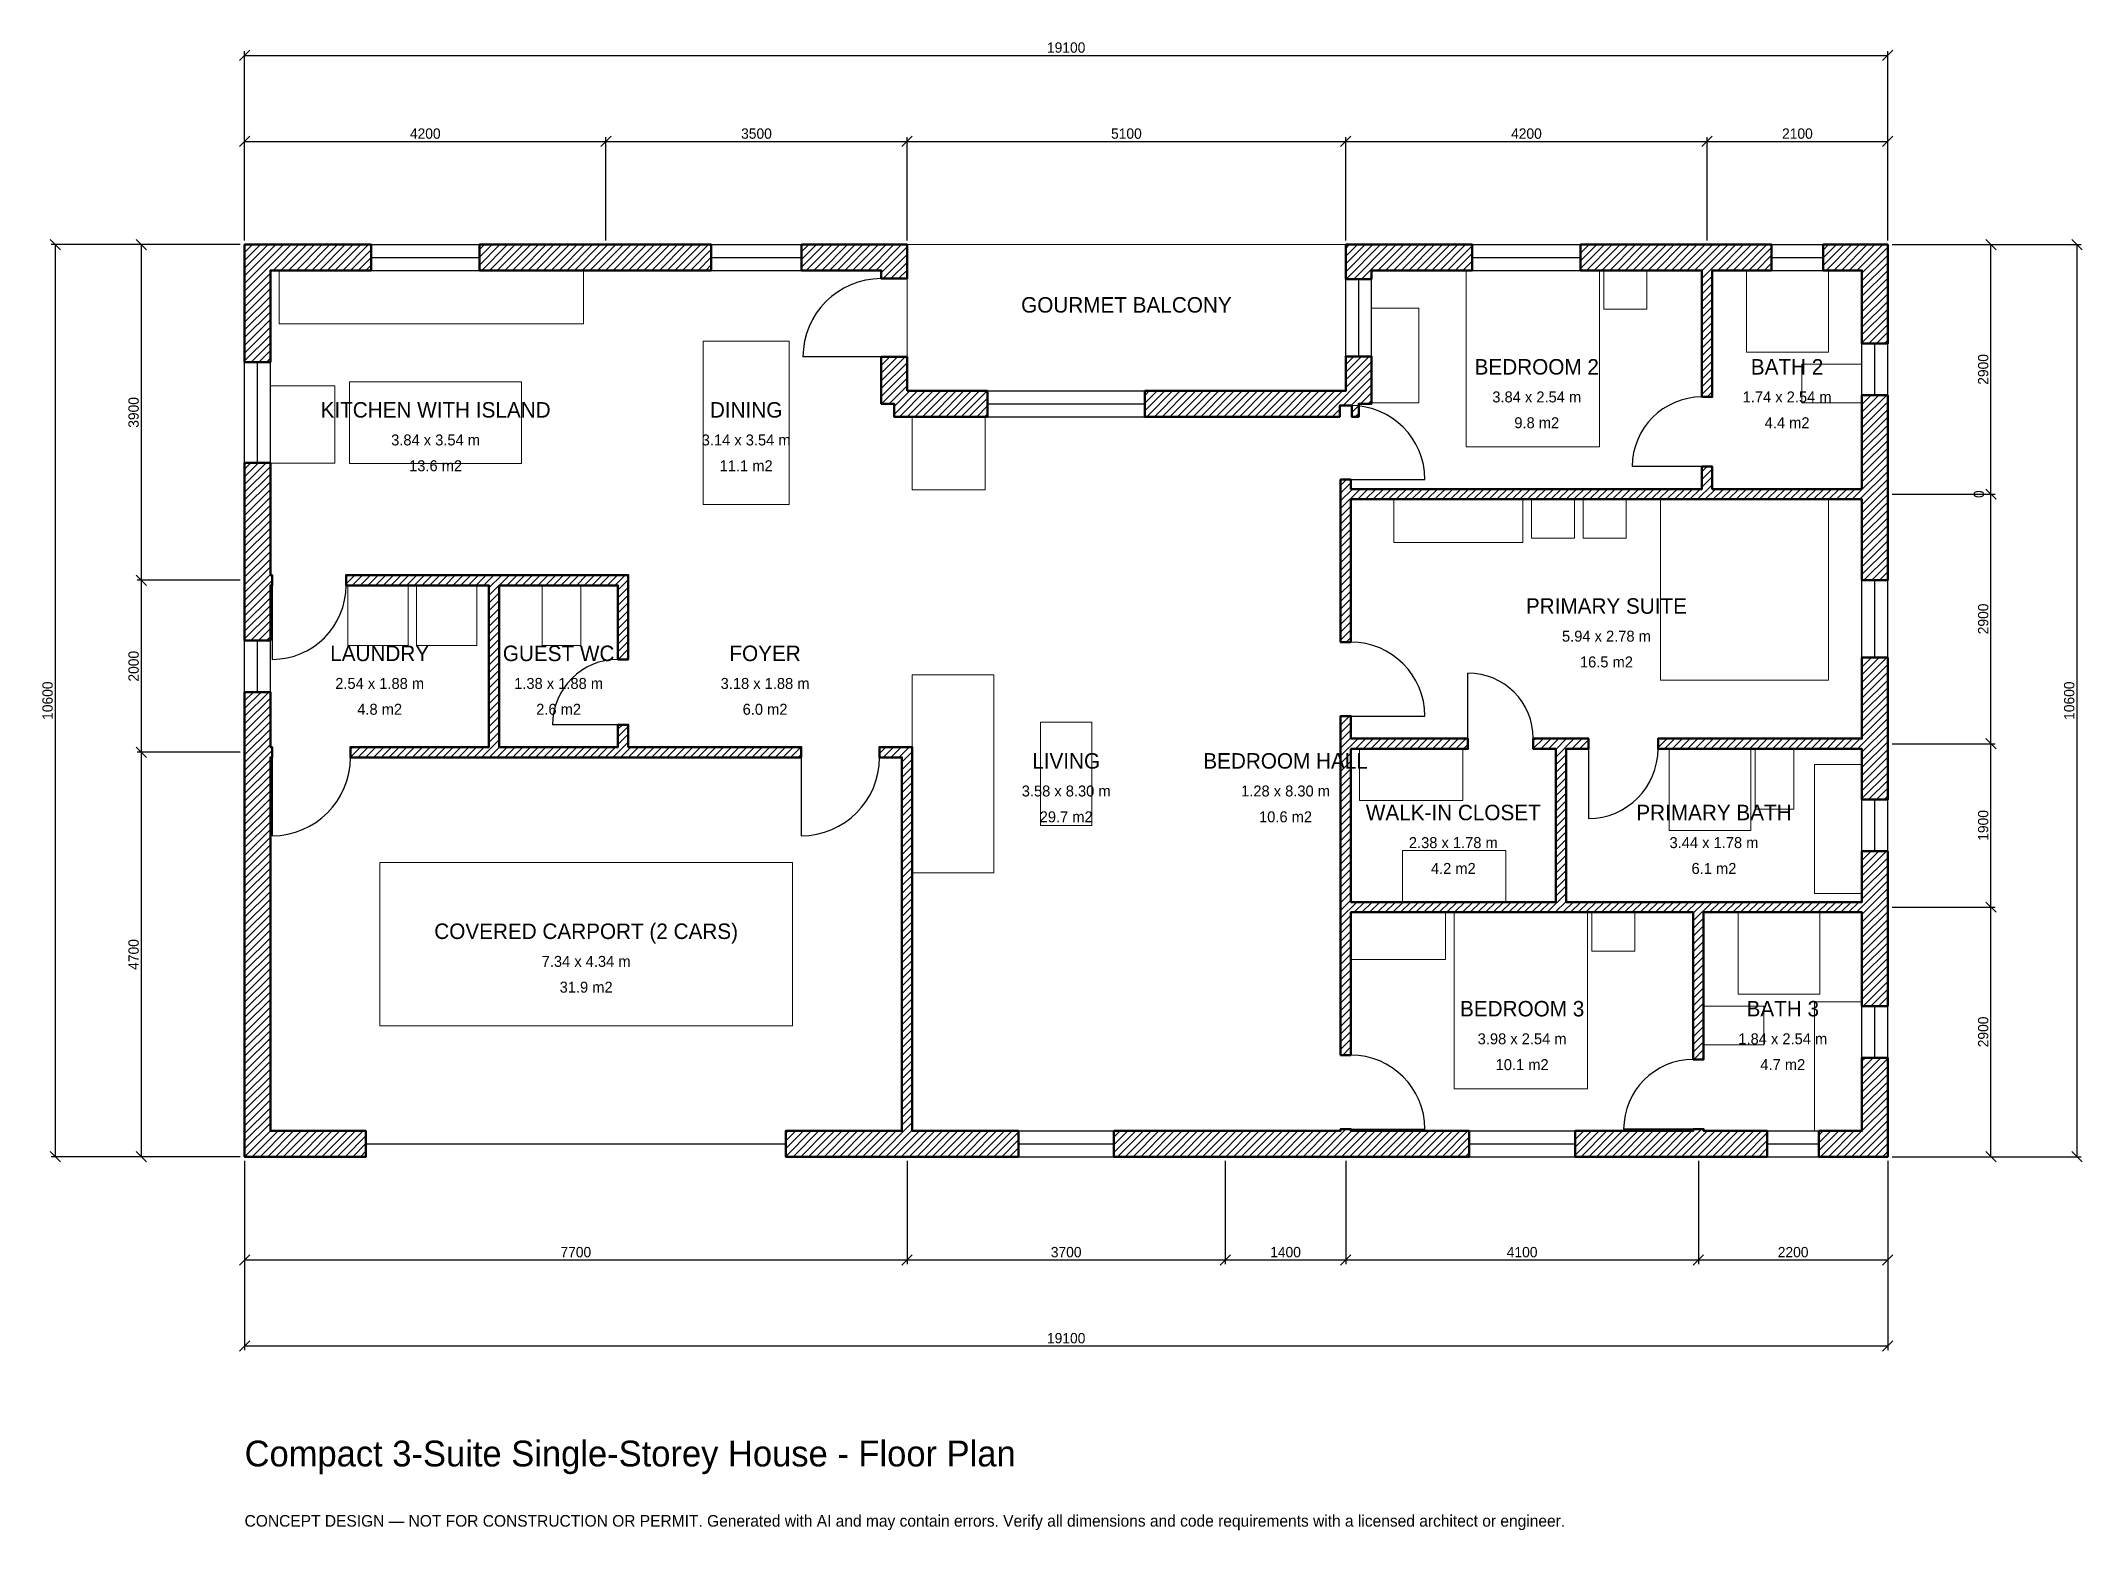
# Model space of a CAD drawing. Header units: millimetres. Extents: x -2369 to 21360, y -4341 to 12969.
import ezdxf
from ezdxf.enums import TextEntityAlignment as Align

# ---------------------------------------------------------------- set-up
doc = ezdxf.new("R2010")
doc.units = ezdxf.units.MM
doc.linetypes.add('DASHED', pattern=[1.524, 1.27, -0.254])
for name, color, linetype, lineweight in [('A-ANNO-DIMS', 1, 'Continuous', 13), ('A-ANNO-TEXT', 7, 'Continuous', 18), ('A-AREA-IDEN', 7, 'Continuous', 18), ('A-DOOR', 2, 'Continuous', 25), ('A-FLOR-FIXT', 9, 'Continuous', 13), ('A-FURN', 9, 'Continuous', 13), ('A-GLAZ', 4, 'Continuous', 25), ('A-SITE-PAVE', 8, 'Continuous', 13), ('A-WALL', 7, 'Continuous', 50), ('A-WALL-PATT', 8, 'Continuous', 13)]:
    doc.layers.add(name, color=color, linetype=linetype, lineweight=lineweight)
doc.dimstyles.new('PLAN', dxfattribs={"dimtxt": 120, "dimasz": 80, "dimexe": 50, "dimexo": 50, "dimgap": 30, "dimtad": 1, "dimdec": 0, "dimtsz": 60, "dimcen": 2.5, "dimclrd": 1, "dimclre": 1, "dimazin": 3, "dimtfac": 1, "dimtmove": 0, "dimatfit": 3})

msp = doc.modelspace()

# ---------------------------------------------------------------- hatches: boundary and pattern name
at = {"layer": 'A-WALL-PATT'}
h = msp.add_hatch(dxfattribs=at)
h.set_pattern_fill('ANSI31', color=8, scale=20)
h.paths.add_polyline_path([(-0.001, 0), (-0.001, 0), (-0.001, 300), (0, 300), (0, 4550), (0, 4640), (-0.001, 4640), (-0.001, 4760), (0, 4760), (0, 4850), (0, 5400), (300, 5400), (300, 4850), (300, 4760), (320, 4760), (320, 4640), (300, 4640), (300, 4550), (300, 300), (1410, 300), (1410, 0), (300, 0), (300, -0.001), (0, -0.001), (0, -0.001), (0, 0), (-0.001, 0)])
h.paths.add_polyline_path([(0, 6550), (0, 6640), (-0.001, 6640), (-0.001, 6760), (0, 6760), (0, 6850), (0, 8065), (300, 8065), (300, 6850), (300, 6760), (320, 6760), (320, 6640), (300, 6640), (300, 6550), (300, 6000), (0, 6000), (0, 6550)])
h.paths.add_polyline_path([(0, 10300), (-0.001, 10300), (-0.001, 10600), (0, 10600), (0, 10600.001), (0, 10600.001), (300, 10600.001), (300, 10600), (1470, 10600), (1470, 10300), (300, 10300), (300, 9235), (0, 9235), (0, 10300)])
h.paths.add_polyline_path([(4050, 10600), (4350, 10600), (5425, 10600), (5425, 10300), (4350, 10300), (4050, 10300), (2730, 10300), (2730, 10600), (4050, 10600)])
h.paths.add_polyline_path([(7400, 10600), (7400, 10600.001), (7700, 10600.001), (7700, 10600), (7700.001, 10600), (7700.001, 10300), (7700, 10300), (7700, 10205), (7400, 10205), (7400, 10300), (6475, 10300), (6475, 10600), (7400, 10600)])
h.paths.add_polyline_path([(7700, 8900), (8635, 8900), (8635, 8600), (7550, 8600), (7550, 8750), (7400, 8750), (7400, 9295), (7700, 9295), (7700, 8900)])
h.paths.add_polyline_path([(11250, 8900), (11550, 8900), (12740, 8900), (12740, 8900.001), (12799.999, 8900.001), (12799.999, 8960), (12800, 8960), (12800, 9300), (13100, 9300), (13100, 8750), (12950, 8750), (12950, 8600), (12870, 8600), (12870, 8730), (12730, 8730), (12730, 8600), (11550, 8600), (11250, 8600), (10465, 8600), (10465, 8900), (11250, 8900)])
h.paths.add_polyline_path([(12800, 10300), (12799.999, 10300), (12799.999, 10600), (12800, 10600), (12800, 10600.001), (13100, 10600.001), (13100, 10600), (14270, 10600), (14270, 10300), (13100, 10300), (13100, 10200), (12800, 10200), (12800, 10300)])
h.paths.add_polyline_path([(16850, 10600), (16940, 10600), (16940, 10600.001), (17060, 10600.001), (17060, 10600), (17150, 10600), (17750, 10600), (17750, 10300), (17150, 10300), (17060, 10300), (17060, 8830), (16940, 8830), (16940, 10300), (16850, 10300), (15530, 10300), (15530, 10600), (16850, 10600)])
h.paths.add_polyline_path([(18800, 10600), (18800, 10600.001), (19100, 10600.001), (19100, 10600), (19100.001, 10600), (19100.001, 10300), (19100, 10300), (19100, 9450), (18800, 9450), (18800, 10300), (18350, 10300), (18350, 10600), (18800, 10600)])
h.paths.add_polyline_path([(19100, 7850), (19100, 7760), (19100.001, 7760), (19100.001, 7640), (19100, 7640), (19100, 7550), (19100, 6700), (18800, 6700), (18800, 7550), (18800, 7640), (17060, 7640), (16940, 7640), (12860, 7640), (12860, 5980), (12740, 5980), (12740, 7640), (12740, 7640), (12740, 7760), (12740, 7870), (12860, 7870), (12860, 7760), (16940, 7760), (16940, 8020), (17060, 8020), (17060, 7760), (18800, 7760), (18800, 7850), (18800, 8850), (19100, 8850), (19100, 7850)])
h.paths.add_polyline_path([(19100, 4950), (19100, 4860), (19100.001, 4860), (19100.001, 4740), (19100, 4740), (19100, 4650), (19100, 4150), (18800, 4150), (18800, 4650), (18800, 4740), (16430, 4740), (16430, 4860), (18800, 4860), (18800, 4950), (18800, 5800), (19100, 5800), (19100, 4950)])
h.paths.add_polyline_path([(19100, 2960), (19100.001, 2960), (19100.001, 2840), (19100, 2840), (19100, 2750), (19100, 2750), (19100, 1750), (18800, 1750), (18800, 2840), (16960, 2840), (16960, 1130), (16840, 1130), (16840, 2840), (15360, 2840), (15240, 2840), (12860, 2840), (12860, 1180), (12740, 1180), (12740, 2840), (12740, 2960), (12740, 4740), (12740, 4860), (12740, 5120), (12860, 5120), (12860, 4860), (14220, 4860), (14220, 4740), (12860, 4740), (12860, 2960), (15240, 2960), (15240, 4740), (14980, 4740), (14980, 4860), (15240, 4860), (15360, 4860), (15620, 4860), (15620, 4740), (15360, 4740), (15360, 2960), (16840, 2960), (16960, 2960), (18800, 2960), (18800, 3050), (18800, 3050), (18800, 3550), (19100, 3550), (19100, 2960)])
h.paths.add_polyline_path([(19100, 300), (19100.001, 300), (19100.001, 0), (19100, 0), (19100, -0.001), (18800, -0.001), (18800, 0), (18300, 0), (18300, 300), (18800, 300), (18800, 1150), (19100, 1150), (19100, 300)])
h.paths.add_polyline_path([(17050, 0), (16960, 0), (16960, -0.001), (16840, -0.001), (16840, 0), (16750, 0), (15465, 0), (15465, 300), (16750, 300), (16840, 300), (16840, 320), (16960, 320), (16960, 300), (17050, 300), (17700, 300), (17700, 0), (17050, 0)])
h.paths.add_polyline_path([(12950, 0), (12860, 0), (12860, -0.001), (12740, -0.001), (12740, 0), (12650, 0), (11550, 0), (11250, 0), (10105, 0), (10105, 300), (11250, 300), (11550, 300), (12650, 300), (12740, 300), (12740, 320), (12860, 320), (12860, 300), (12950, 300), (14235, 300), (14235, 0), (12950, 0)])
h.paths.add_polyline_path([(7850, 0), (7760, 0), (7760, -0.001), (7640, -0.001), (7640, 0), (7550, 0), (6290, 0), (6290, 300), (7550, 300), (7640, 300), (7640, 4640), (7380, 4640), (7380, 4760), (7640, 4760), (7760, 4760), (7760, 4640), (7760, 300), (7850, 300), (8995, 300), (8995, 0), (7850, 0)])
h.paths.add_polyline_path([(2840, 6760), (2960, 6760), (4140, 6760), (4260, 6760), (4340, 6760), (4460, 6760), (4460, 6640), (4460, 5780), (4340, 5780), (4340, 6640), (4260, 6640), (4140, 6640), (2960, 6640), (2960, 4760), (4340, 4760), (4340, 5020), (4460, 5020), (4460, 4760), (6470, 4760), (6470, 4640), (4460, 4640), (4340, 4640), (2960, 4640), (2840, 4640), (1230, 4640), (1230, 4760), (2840, 4760), (2840, 6640), (1180, 6640), (1180, 6760), (2840, 6760)])

# ---------------------------------------------------------------- linework, layer by layer
at = {"layer": 'A-DOOR'}
for p, q in [((7400, 9295), (6490, 9295)), ((12860, 7870), (13720, 7870)), ((16940, 8020), (16130, 8020)), ((320, 6640), (320, 5780)), ((14220, 4860), (14220, 5620)), ((4340, 5020), (3580, 5020)), ((12860, 5120), (13720, 5120)), ((320, 4640), (320, 3730)), ((6470, 4640), (6470, 3730)), ((15620, 4740), (15620, 3930)), ((12860, 320), (13720, 320)), ((16840, 320), (16030, 320))]:
    msp.add_line(p, q, dxfattribs=at)
at = {"layer": 'A-DOOR', "linetype": 'DASHED'}
msp.add_line((1410, 150), (6290, 150), dxfattribs=at)
at = {"layer": 'A-DOOR'}
for centre, radius, start, end in [((7400, 9295), 910, 90, 180), ((16940, 8020), 810, 90, 180), ((12860, 7870), 860, 0, 90), ((320, 6640), 860, 270, 360), ((12860, 5120), 860, 0, 90), ((4340, 5020), 760, 90, 180), ((14220, 4860), 760, 0, 90), ((320, 4640), 910, 270, 360), ((6470, 4640), 910, 270, 360), ((15620, 4740), 810, 270, 360), ((12860, 320), 860, 0, 90), ((16840, 320), 810, 90, 180)]:
    msp.add_arc(centre, radius, start, end, dxfattribs=at)
at = {"layer": 'A-FLOR-FIXT'}
for points in [[(400, 9680), (3940, 9680), (3940, 10300), (400, 10300)], [(17460, 9350), (18410, 9350), (18410, 10300), (17460, 10300)], [(18100, 8760), (18800, 8760), (18800, 9210), (18100, 9210)], [(1220, 8055), (3220, 8055), (3220, 9005), (1220, 9005)], [(3460, 5940), (3910, 5940), (3910, 6640), (3460, 6640)], [(16560, 3790), (17510, 3790), (17510, 4740), (16560, 4740)], [(17560, 4040), (18010, 4040), (18010, 4740), (17560, 4740)], [(18250, 3060), (18800, 3060), (18800, 4560), (18250, 4560)], [(17360, 1890), (18310, 1890), (18310, 2840), (17360, 2840)], [(16960, 1300), (17660, 1300), (17660, 1750), (16960, 1750)], [(18250, 300), (18800, 300), (18800, 1800), (18250, 1800)]]:
    msp.add_lwpolyline(points, close=True, dxfattribs=at)
at = {"layer": 'A-FURN'}
for points in [[(14200, 8250), (15750, 8250), (15750, 10300), (14200, 10300)], [(15800, 9850), (16300, 9850), (16300, 10300), (15800, 10300)], [(13100, 8760), (13650, 8760), (13650, 9860), (13100, 9860)], [(5330, 7580), (6330, 7580), (6330, 9480), (5330, 9480)], [(300, 8060), (1050, 8060), (1050, 8960), (300, 8960)], [(7760, 7750), (8610, 7750), (8610, 8600), (7760, 8600)], [(13360, 7140), (14860, 7140), (14860, 7640), (13360, 7640)], [(14960, 7190), (15460, 7190), (15460, 7640), (14960, 7640)], [(15560, 7190), (16060, 7190), (16060, 7640), (15560, 7640)], [(16460, 5540), (18410, 5540), (18410, 7640), (16460, 7640)], [(1200, 5940), (1900, 5940), (1900, 6640), (1200, 6640)], [(2000, 5940), (2700, 5940), (2700, 6640), (2000, 6640)], [(7760, 3300), (8710, 3300), (8710, 5600), (7760, 5600)], [(9250, 3850), (9850, 3850), (9850, 5050), (9250, 5050)], [(12960, 4140), (14160, 4140), (14160, 4740), (12960, 4740)], [(13460, 2960), (14660, 2960), (14660, 3560), (13460, 3560)], [(1570, 1520), (6370, 1520), (6370, 3420), (1570, 3420)], [(12860, 2290), (13960, 2290), (13960, 2840), (12860, 2840)], [(14060, 790), (15610, 790), (15610, 2840), (14060, 2840)], [(15660, 2390), (16160, 2390), (16160, 2840), (15660, 2840)]]:
    msp.add_lwpolyline(points, close=True, dxfattribs=at)
at = {"layer": 'A-GLAZ'}
for p, q in [((1470, 10600), (2730, 10600)), ((1470, 10450), (2730, 10450)), ((5425, 10600), (6475, 10600)), ((5425, 10450), (6475, 10450)), ((14270, 10600), (15530, 10600)), ((14270, 10450), (15530, 10450)), ((17750, 10600), (18350, 10600)), ((17750, 10450), (18350, 10450)), ((1470, 10300), (2730, 10300)), ((5425, 10300), (6475, 10300)), ((14270, 10300), (15530, 10300)), ((17750, 10300), (18350, 10300)), ((12800, 9300), (12800, 10200)), ((12950, 9300), (12950, 10200)), ((13100, 9300), (13100, 10200)), ((18800, 8850), (18800, 9450)), ((18950, 8850), (18950, 9450)), ((19100, 8850), (19100, 9450)), ((0, 8065), (0, 9235)), ((150, 8065), (150, 9235)), ((300, 8065), (300, 9235)), ((8635, 8900), (10465, 8900)), ((8635, 8750), (10465, 8750)), ((8635, 8600), (10465, 8600)), ((18800, 5800), (18800, 6700)), ((18950, 5800), (18950, 6700)), ((19100, 5800), (19100, 6700)), ((0, 5400), (0, 6000)), ((150, 5400), (150, 6000)), ((300, 5400), (300, 6000)), ((18800, 3550), (18800, 4150)), ((18950, 3550), (18950, 4150)), ((19100, 3550), (19100, 4150)), ((18800, 1150), (18800, 1750)), ((18950, 1150), (18950, 1750)), ((19100, 1150), (19100, 1750)), ((8995, 300), (10105, 300)), ((14235, 300), (15465, 300)), ((17700, 300), (18300, 300)), ((8995, 150), (10105, 150)), ((8995, 0), (10105, 0)), ((14235, 150), (15465, 150)), ((14235, 0), (15465, 0)), ((17700, 150), (18300, 150)), ((17700, 0), (18300, 0))]:
    msp.add_line(p, q, dxfattribs=at)
at = {"layer": 'A-SITE-PAVE', "linetype": 'DASHED'}
msp.add_lwpolyline([(7700, 8900), (12800, 8900), (12800, 10600), (7700, 10600)], close=True, dxfattribs=at)
at = {"layer": 'A-WALL'}
for points in [[(0, 10300), (-0.001, 10300), (-0.001, 10600), (0, 10600), (0, 10600.001), (0, 10600.001), (300, 10600.001), (300, 10600), (1470, 10600), (1470, 10300), (300, 10300), (300, 9235), (0, 9235), (0, 10300)], [(4050, 10600), (4350, 10600), (5425, 10600), (5425, 10300), (4350, 10300), (4050, 10300), (2730, 10300), (2730, 10600), (4050, 10600)], [(7400, 10600), (7400, 10600.001), (7700, 10600.001), (7700, 10600), (7700.001, 10600), (7700.001, 10300), (7700, 10300), (7700, 10205), (7400, 10205), (7400, 10300), (6475, 10300), (6475, 10600), (7400, 10600)], [(12800, 10300), (12799.999, 10300), (12799.999, 10600), (12800, 10600), (12800, 10600.001), (13100, 10600.001), (13100, 10600), (14270, 10600), (14270, 10300), (13100, 10300), (13100, 10200), (12800, 10200), (12800, 10300)], [(16850, 10600), (16940, 10600), (16940, 10600.001), (17060, 10600.001), (17060, 10600), (17150, 10600), (17750, 10600), (17750, 10300), (17150, 10300), (17060, 10300), (17060, 8830), (16940, 8830), (16940, 10300), (16850, 10300), (15530, 10300), (15530, 10600), (16850, 10600)], [(18800, 10600), (18800, 10600.001), (19100, 10600.001), (19100, 10600), (19100.001, 10600), (19100.001, 10300), (19100, 10300), (19100, 9450), (18800, 9450), (18800, 10300), (18350, 10300), (18350, 10600), (18800, 10600)], [(7700, 8900), (8635, 8900), (8635, 8600), (7550, 8600), (7550, 8750), (7400, 8750), (7400, 9295), (7700, 9295), (7700, 8900)], [(11250, 8900), (11550, 8900), (12740, 8900), (12740, 8900.001), (12799.999, 8900.001), (12799.999, 8960), (12800, 8960), (12800, 9300), (13100, 9300), (13100, 8750), (12950, 8750), (12950, 8600), (12870, 8600), (12870, 8730), (12730, 8730), (12730, 8600), (11550, 8600), (11250, 8600), (10465, 8600), (10465, 8900), (11250, 8900)], [(19100, 7850), (19100, 7760), (19100.001, 7760), (19100.001, 7640), (19100, 7640), (19100, 7550), (19100, 6700), (18800, 6700), (18800, 7550), (18800, 7640), (17060, 7640), (16940, 7640), (12860, 7640), (12860, 5980), (12740, 5980), (12740, 7640), (12740, 7640), (12740, 7760), (12740, 7870), (12860, 7870), (12860, 7760), (16940, 7760), (16940, 8020), (17060, 8020), (17060, 7760), (18800, 7760), (18800, 7850), (18800, 8850), (19100, 8850), (19100, 7850)], [(0, 6550), (0, 6640), (-0.001, 6640), (-0.001, 6760), (0, 6760), (0, 6850), (0, 8065), (300, 8065), (300, 6850), (300, 6760), (320, 6760), (320, 6640), (300, 6640), (300, 6550), (300, 6000), (0, 6000), (0, 6550)], [(2840, 6760), (2960, 6760), (4140, 6760), (4260, 6760), (4340, 6760), (4460, 6760), (4460, 6640), (4460, 5780), (4340, 5780), (4340, 6640), (4260, 6640), (4140, 6640), (2960, 6640), (2960, 4760), (4340, 4760), (4340, 5020), (4460, 5020), (4460, 4760), (6470, 4760), (6470, 4640), (4460, 4640), (4340, 4640), (2960, 4640), (2840, 4640), (1230, 4640), (1230, 4760), (2840, 4760), (2840, 6640), (1180, 6640), (1180, 6760), (2840, 6760)], [(19100, 4950), (19100, 4860), (19100.001, 4860), (19100.001, 4740), (19100, 4740), (19100, 4650), (19100, 4150), (18800, 4150), (18800, 4650), (18800, 4740), (16430, 4740), (16430, 4860), (18800, 4860), (18800, 4950), (18800, 5800), (19100, 5800), (19100, 4950)], [(-0.001, 0), (-0.001, 0), (-0.001, 300), (0, 300), (0, 4550), (0, 4640), (-0.001, 4640), (-0.001, 4760), (0, 4760), (0, 4850), (0, 5400), (300, 5400), (300, 4850), (300, 4760), (320, 4760), (320, 4640), (300, 4640), (300, 4550), (300, 300), (1410, 300), (1410, 0), (300, 0), (300, -0.001), (0, -0.001), (0, -0.001), (0, 0), (-0.001, 0)], [(19100, 2960), (19100.001, 2960), (19100.001, 2840), (19100, 2840), (19100, 2750), (19100, 2750), (19100, 1750), (18800, 1750), (18800, 2840), (16960, 2840), (16960, 1130), (16840, 1130), (16840, 2840), (15360, 2840), (15240, 2840), (12860, 2840), (12860, 1180), (12740, 1180), (12740, 2840), (12740, 2960), (12740, 4740), (12740, 4860), (12740, 5120), (12860, 5120), (12860, 4860), (14220, 4860), (14220, 4740), (12860, 4740), (12860, 2960), (15240, 2960), (15240, 4740), (14980, 4740), (14980, 4860), (15240, 4860), (15360, 4860), (15620, 4860), (15620, 4740), (15360, 4740), (15360, 2960), (16840, 2960), (16960, 2960), (18800, 2960), (18800, 3050), (18800, 3050), (18800, 3550), (19100, 3550), (19100, 2960)], [(7850, 0), (7760, 0), (7760, -0.001), (7640, -0.001), (7640, 0), (7550, 0), (6290, 0), (6290, 300), (7550, 300), (7640, 300), (7640, 4640), (7380, 4640), (7380, 4760), (7640, 4760), (7760, 4760), (7760, 4640), (7760, 300), (7850, 300), (8995, 300), (8995, 0), (7850, 0)], [(19100, 300), (19100.001, 300), (19100.001, 0), (19100, 0), (19100, -0.001), (18800, -0.001), (18800, 0), (18300, 0), (18300, 300), (18800, 300), (18800, 1150), (19100, 1150), (19100, 300)], [(12950, 0), (12860, 0), (12860, -0.001), (12740, -0.001), (12740, 0), (12650, 0), (11550, 0), (11250, 0), (10105, 0), (10105, 300), (11250, 300), (11550, 300), (12650, 300), (12740, 300), (12740, 320), (12860, 320), (12860, 300), (12950, 300), (14235, 300), (14235, 0), (12950, 0)], [(17050, 0), (16960, 0), (16960, -0.001), (16840, -0.001), (16840, 0), (16750, 0), (15465, 0), (15465, 300), (16750, 300), (16840, 300), (16840, 320), (16960, 320), (16960, 300), (17050, 300), (17700, 300), (17700, 0), (17050, 0)]]:
    msp.add_lwpolyline(points, close=True, dxfattribs=at)

# ---------------------------------------------------------------- texts
at = {"layer": 'A-ANNO-TEXT'}
for s, height, p in [('Compact 3-Suite Single-Storey House - Floor Plan', 300, (0, -3600)), ('CONCEPT DESIGN — NOT FOR CONSTRUCTION OR PERMIT. Generated with AI and may contain errors. Verify all dimensions and code requirements with a licensed architect or engineer.', 135, (0, -4300))]:
    msp.add_text(s, height=height, dxfattribs=at).set_placement(p)
at = {"layer": 'A-AREA-IDEN'}
for s, height, p in [('GOURMET BALCONY', 180, (10250, 9900)), ('BEDROOM 2', 180, (15020, 9180)), ('BATH 2', 180, (17930, 9180)), ('3.84 x 2.54 m', 127.5, (15020, 8830)), ('1.74 x 2.54 m', 127.5, (17930, 8830)), ('KITCHEN WITH ISLAND', 180, (2220, 8680)), ('DINING', 180, (5830, 8680)), ('9.8 m2', 127.5, (15020, 8530)), ('4.4 m2', 127.5, (17930, 8530)), ('3.84 x 3.54 m', 127.5, (2220, 8330)), ('3.14 x 3.54 m', 127.5, (5830, 8330)), ('13.6 m2', 127.5, (2220, 8030)), ('11.1 m2', 127.5, (5830, 8030)), ('PRIMARY SUITE', 180, (15830, 6400)), ('LAUNDRY', 180, (1570, 5850)), ('GUEST WC', 180, (3650, 5850)), ('FOYER', 180, (6050, 5850)), ('5.94 x 2.78 m', 127.5, (15830, 6050)), ('16.5 m2', 127.5, (15830, 5750)), ('2.54 x 1.88 m', 127.5, (1570, 5500)), ('1.38 x 1.88 m', 127.5, (3650, 5500)), ('3.18 x 1.88 m', 127.5, (6050, 5500)), ('4.8 m2', 127.5, (1570, 5200)), ('2.6 m2', 127.5, (3650, 5200)), ('6.0 m2', 127.5, (6050, 5200)), ('LIVING', 180, (9550, 4600)), ('BEDROOM HALL', 180, (12100, 4600)), ('3.58 x 8.30 m', 127.5, (9550, 4250)), ('1.28 x 8.30 m', 127.5, (12100, 4250)), ('WALK-IN CLOSET', 180, (14050, 4000)), ('PRIMARY BATH', 180, (17080, 4000)), ('29.7 m2', 127.5, (9550, 3950)), ('10.6 m2', 127.5, (12100, 3950)), ('2.38 x 1.78 m', 127.5, (14050, 3650)), ('3.44 x 1.78 m', 127.5, (17080, 3650)), ('4.2 m2', 127.5, (14050, 3350)), ('6.1 m2', 127.5, (17080, 3350)), ('COVERED CARPORT (2 CARS)', 180, (3970, 2620)), ('7.34 x 4.34 m', 127.5, (3970, 2270)), ('31.9 m2', 127.5, (3970, 1970)), ('BEDROOM 3', 180, (14850, 1720)), ('BATH 3', 180, (17880, 1720)), ('3.98 x 2.54 m', 127.5, (14850, 1370)), ('1.84 x 2.54 m', 127.5, (17880, 1370)), ('10.1 m2', 127.5, (14850, 1070)), ('4.7 m2', 127.5, (17880, 1070))]:
    msp.add_text(s, height=height, dxfattribs=at).set_placement(p, align=Align.MIDDLE_CENTER)

# ---------------------------------------------------------------- dimensions: what is measured, and where the dimension line sits
at = {"layer": 'A-ANNO-DIMS'}
for base, p1, p2, text in [((0, 12800), (0, 10600), (19100, 10600), '19100'), ((0, 11800), (0, 10600), (4200, 10600), '4200'), ((4200, 11800), (4200, 10600), (7700, 10600), '3500'), ((7700, 11800), (7700, 10600), (12800, 10600), '5100'), ((12800, 11800), (12800, 10600), (17000, 10600), '4200'), ((17000, 11800), (17000, 10600), (19100, 10600), '2100'), ((0, -1200), (0, 0), (7700, 0), '7700'), ((0, -2200), (0, 0), (19100, 0), '19100'), ((7700, -1200), (7700, 0), (11400, 0), '3700'), ((11400, -1200), (11400, 0), (12800, 0), '1400'), ((12800, -1200), (12800, 0), (16900, 0), '4100'), ((16900, -1200), (16900, 0), (19100, 0), '2200')]:
    msp.add_linear_dim(base=base, p1=p1, p2=p2, text=text, dimstyle='PLAN', dxfattribs=at).render()
for base, p1, p2, text in [((-2200, 0), (0, 0), (0, 10600), '10600'), ((-1200, 6700), (0, 6700), (0, 10600), '3900'), ((20300, 7700), (19100, 7700), (19100, 10600), '2900'), ((21300, 0), (19100, 0), (19100, 10600), '10600'), ((20300, 4800), (19100, 4800), (19100, 7700), '2900'), ((20300, 7700), (19100, 7700), (19100, 7700), '0'), ((-1200, 4700), (0, 4700), (0, 6700), '2000'), ((-1200, 0), (0, 0), (0, 4700), '4700'), ((20300, 2900), (19100, 2900), (19100, 4800), '1900'), ((20300, 0), (19100, 0), (19100, 2900), '2900')]:
    msp.add_linear_dim(base=base, p1=p1, p2=p2, angle=90, text=text, dimstyle='PLAN', dxfattribs=at).render()

doc.saveas('drawing.dxf')
